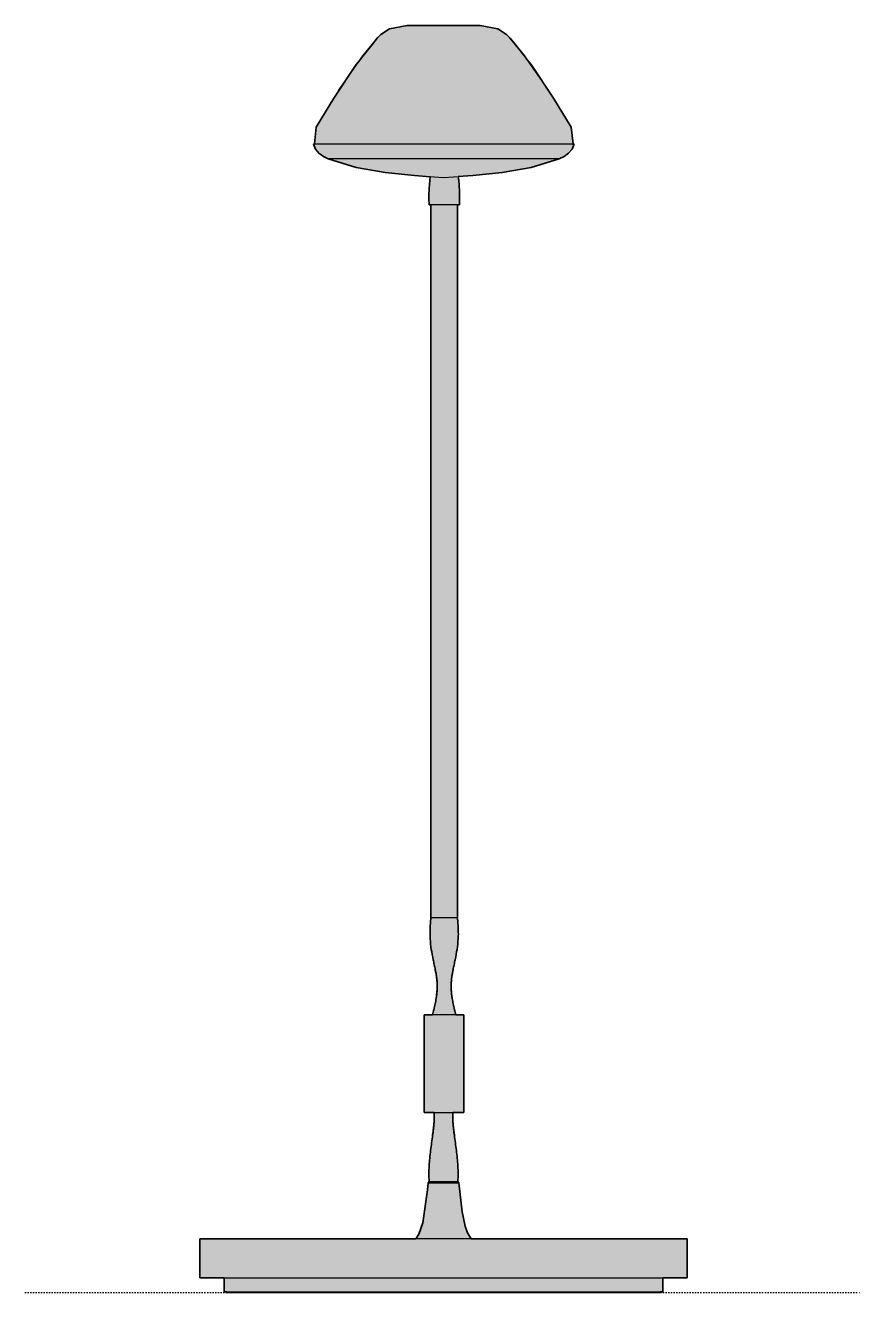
# Model space of a CAD drawing. Header units: millimetres. Extents: x 0 to 1175, y -694 to 520.
# Drawn here: x 0 to 343, y 0 to 520 of the extents above; entities that cross this region are included whole.
import ezdxf

# ---------------------------------------------------------------- set-up
doc = ezdxf.new("R2010")
doc.units = ezdxf.units.MM
doc.linetypes.add('Dots', pattern=[1, 0, -1])
doc.layers.add('Blocks', color=7, linetype='Continuous')
doc.layers.add('Blocks$Fill', color=7, linetype='Continuous', true_color=0xffffff)
for name, color, linetype, lineweight, true_color in [('Blocks$Inner', 7, 'Continuous', 25, 0x007f00), ('Blocks$Outline', 7, 'Continuous', 35, 0xff3f3f), ('Groud', 7, 'Dots', 25, 0x243775)]:
    doc.layers.add(name, color=color, linetype=linetype, lineweight=lineweight, true_color=true_color)

# ---------------------------------------------------------------- blocks, each defined once
blk = doc.blocks.new('AQ01 Table Lamp Front')
at = {"layer": 'Blocks$Fill'}
blk.add_hatch(color=256, dxfattribs=at).paths.add_polyline_path([(271.55, 22.1), (271.55, 6.1), (261.56, 6.1), (261.56, 0.4), (260.55, 0.4), (260.55, 0), (82.55, 0), (82.55, 0.4), (81.54, 0.4), (81.54, 6.1), (71.55, 6.1), (71.55, 22.1), (160.15, 22.1), (161.39, 24.01), (163.07, 28.6), (165.05, 42.15), (165.3, 45.1), (165.65, 45.65), (165.59, 47.24), (165.57, 48.84), (165.59, 50.43), (165.65, 52.03), (165.76, 53.62), (165.9, 55.21), (166.26, 58.38), (167.58, 68.67), (167.66, 69.47), (167.72, 70.26), (167.75, 71.06), (167.76, 73.99), (163.63, 73.99), (163.63, 113.99), (167.01, 113.99), (167.32, 115.05), (167.6, 116.12), (167.89, 117.33), (168.15, 118.55), (168.35, 119.65), (168.53, 120.76), (168.64, 121.38), (168.73, 122.01), (168.8, 122.65), (168.87, 123.28), (168.91, 123.92), (168.95, 124.56), (168.97, 125.2), (168.97, 125.84), (168.96, 126.49), (168.94, 127.13), (168.9, 127.77), (168.84, 128.4), (168.78, 129.04), (168.69, 129.67), (168.6, 130.3), (168.49, 130.93), (166.91, 138.74), (166.55, 140.88), (166.4, 141.95), (166.27, 143.03), (166.17, 144.11), (166.09, 145.2), (166.05, 145.75), (166.03, 146.35), (166.03, 147.06), (166.04, 147.91), (166.13, 150.3), (166.33, 153.91), (166.33, 446.41), (165.65, 446.41), (165.59, 448), (165.57, 449.6), (165.59, 451.2), (165.65, 452.79), (165.76, 454.38), (165.9, 455.97), (166.11, 457.95), (159.63, 458.38), (147.64, 459.73), (135.75, 461.69), (124.26, 465.24), (122.27, 466.27), (120.46, 467.6), (118.98, 469.27), (118.17, 471.35), (118.76, 471.35), (118.57, 471.51), (119.33, 478.33), (126.53, 490.25), (135.78, 503.94), (137.38, 505.98), (138.48, 507.56), (141.54, 511.3), (144.37, 514.78), (145.88, 516.36), (149.41, 518.7), (156.6, 520.07), (186.66, 520.07), (193.86, 518.7), (197.39, 516.36), (198.9, 514.78), (201.73, 511.3), (204.78, 507.56), (205.89, 505.98), (207.49, 503.94), (216.74, 490.25), (223.94, 478.33), (224.7, 471.51), (224.51, 471.35), (225.1, 471.35), (224.29, 469.27), (222.81, 467.6), (221, 466.27), (219.01, 465.24), (207.52, 461.69), (195.63, 459.73), (183.64, 458.38), (177.63, 457.98), (177.85, 455.97), (177.99, 454.38), (178.09, 452.79), (178.15, 451.2), (178.17, 449.6), (178.15, 448), (178.09, 446.41), (177.33, 446.41), (177.33, 153.91), (177.54, 150.3), (177.63, 147.91), (177.64, 147.06), (177.64, 146.35), (177.61, 145.75), (177.58, 145.2), (177.5, 144.11), (177.4, 143.03), (177.27, 141.95), (177.12, 140.88), (176.75, 138.74), (175.18, 130.93), (175.07, 130.3), (174.97, 129.67), (174.89, 129.04), (174.82, 128.4), (174.77, 127.77), (174.73, 127.13), (174.71, 126.49), (174.7, 125.84), (174.7, 125.2), (174.72, 124.56), (174.76, 123.92), (174.8, 123.28), (174.87, 122.65), (174.94, 122.01), (175.03, 121.38), (175.14, 120.76), (175.32, 119.65), (175.52, 118.55), (175.78, 117.33), (176.07, 116.12), (176.35, 115.05), (176.66, 113.99), (179.83, 113.99), (179.83, 73.99), (175.35, 73.99), (175.36, 71.06), (175.39, 70.26), (175.45, 69.47), (175.62, 67.88), (176.85, 58.38), (177.21, 55.21), (177.35, 53.62), (177.46, 52.03), (177.52, 50.43), (177.54, 48.84), (177.52, 47.24), (177.46, 45.65), (177.8, 45.1), (179.19, 33.17), (180.39, 27.29), (181.45, 24.54), (182.95, 22.1)], flags=0)
at = {"layer": 'Blocks$Inner'}
for p, q in [((219.01, 465.24), (124.26, 465.24)), ((178.09, 446.41), (165.65, 446.41)), ((166.33, 446.41), (166.33, 153.91)), ((177.33, 153.91), (177.33, 446.41)), ((166.33, 153.91), (177.33, 153.91)), ((165.65, 45.65), (177.46, 45.65))]:
    blk.add_line(p, q, dxfattribs=at)
for points in [[(224.51, 471.35), (224.7, 471.51), (223.94, 478.33), (216.74, 490.25), (207.49, 503.94), (200.9, 512.37), (198.9, 514.78), (197.39, 516.36), (193.86, 518.7), (186.66, 520.07), (156.6, 520.07), (149.41, 518.7), (145.88, 516.36), (144.37, 514.78), (142.37, 512.37), (135.78, 503.94), (126.53, 490.25), (119.33, 478.33), (118.57, 471.51), (118.76, 471.35)], [(128.52, 493.32), (138.48, 507.56), (144.6, 515.05)], [(214.75, 493.32), (204.78, 507.56), (198.67, 515.05)], [(160.15, 22.1), (161.39, 24.01), (163.07, 28.6), (165.05, 42.15), (165.3, 45.1), (171.55, 45.1), (177.8, 45.1), (179.19, 33.17), (180.39, 27.29), (181.45, 24.54), (182.95, 22.1)], [(165.65, 45.65), (165.3, 45.1)], [(177.46, 45.65), (177.8, 45.1)], [(81.54, 6.1), (81.54, 0.4), (261.56, 0.4), (261.56, 6.1)], [(82.55, 0.4), (82.55, 0), (260.55, 0), (260.55, 0.4)]]:
    blk.add_lwpolyline(points, dxfattribs=at)
for points in [[(171.63, 457.57), (183.64, 458.38), (195.63, 459.73), (207.52, 461.69), (219.01, 465.24), (221, 466.27), (222.81, 467.6), (224.29, 469.27), (225.1, 471.35), (118.17, 471.35), (118.98, 469.27), (120.46, 467.6), (122.27, 466.27), (124.26, 465.24), (135.75, 461.69), (147.64, 459.73), (159.63, 458.38)], [(163.63, 113.99), (163.63, 73.99), (179.83, 73.99), (179.83, 113.99)], [(71.55, 22.1), (71.55, 6.1), (271.55, 6.1), (271.55, 22.1)]]:
    blk.add_lwpolyline(points, close=True, dxfattribs=at)
blk.add_arc((140.74, 125.73), 28.23, 349.8622, 10.6193, dxfattribs=at)
at = {"layer": 'Blocks$Inner', "extrusion": (0, 0, -1)}
blk.add_arc((-202.93, 125.73), 28.23, 349.8622, 10.6193, dxfattribs=at)
at = {"layer": 'Blocks$Inner'}
for points, knots in [([(165.65, 446.41), (165.6, 447.47), (165.54, 449.6), (165.62, 452.79), (165.84, 455.57), (166.03, 457.29), (166.11, 457.95)], [12.4388909, 12.4388909, 12.4388909, 12.4388909, 12.550002, 12.6611131, 12.7722242, 12.8412726, 12.8412726, 12.8412726, 12.8412726]), ([(177.63, 457.98), (177.71, 457.31), (177.9, 455.59), (178.12, 452.79), (178.2, 449.6), (178.15, 447.47), (178.09, 446.41)], [-0.4034908, -0.4034908, -0.4034908, -0.4034908, -0.3333333, -0.2222222, -0.1111111, 0, 0, 0, 0]), ([(168.49, 130.93), (168.39, 131.46), (168.16, 132.66), (167.76, 134.54), (167.18, 137.32), (166.5, 140.87), (166.02, 145.2), (165.96, 148.09), (166.33, 153.91)], [9.3901281, 9.3901281, 9.3901281, 9.3901281, 9.4328306, 9.4883862, 9.5439418, 9.6550529, 9.766164, 9.8772751, 9.8772751, 9.8772751, 9.8772751]), ([(175.18, 130.93), (175.27, 131.46), (175.51, 132.66), (175.91, 134.54), (176.49, 137.32), (177.17, 140.87), (177.65, 145.2), (177.71, 148.09), (177.33, 153.91)], [9.3901281, 9.3901281, 9.3901281, 9.3901281, 9.4328306, 9.4883862, 9.5439418, 9.6550529, 9.766164, 9.8772751, 9.8772751, 9.8772751, 9.8772751]), ([(167.01, 113.99), (167.22, 114.69), (167.64, 116.2), (168.15, 118.46), (168.42, 120.02), (168.53, 120.76)], [-0.9938086, -0.9938086, -0.9938086, -0.9938086, -0.9444444, -0.8888889, -0.8387987, -0.8387987, -0.8387987, -0.8387987]), ([(176.66, 113.99), (176.45, 114.69), (176.03, 116.2), (175.52, 118.46), (175.25, 120.02), (175.14, 120.76)], [-0.9938086, -0.9938086, -0.9938086, -0.9938086, -0.9444444, -0.8888889, -0.8387987, -0.8387987, -0.8387987, -0.8387987]), ([(167.76, 73.99), (167.76, 71.5), (167.75, 71.02), (167.72, 70.26), (167.66, 69.47), (167.58, 68.67), (167.46, 67.62), (167.3, 66.3), (167.03, 64.19), (166.68, 61.55), (166.25, 58.38), (165.88, 55.21), (165.62, 52.03), (165.54, 48.84), (165.6, 46.71), (165.65, 45.65)], [-0.9117239, -0.9117239, -0.9117239, -0.9117239, -0.8888889, -0.8611111, -0.8333333, -0.8055556, -0.7777778, -0.7222222, -0.6666667, -0.5555556, -0.4444444, -0.3333333, -0.2222222, -0.1111111, 0, 0, 0, 0]), ([(175.35, 73.99), (175.35, 71.5), (175.36, 71.02), (175.39, 70.26), (175.45, 69.47), (175.53, 68.67), (175.65, 67.62), (175.81, 66.3), (176.08, 64.19), (176.43, 61.55), (176.86, 58.38), (177.23, 55.21), (177.49, 52.03), (177.57, 48.84), (177.51, 46.71), (177.46, 45.65)], [-0.9117239, -0.9117239, -0.9117239, -0.9117239, -0.8888889, -0.8611111, -0.8333333, -0.8055556, -0.7777778, -0.7222222, -0.6666667, -0.5555556, -0.4444444, -0.3333333, -0.2222222, -0.1111111, 0, 0, 0, 0])]:
    blk.add_open_spline(points, degree=3, knots=knots, dxfattribs=at)
at = {"layer": 'Blocks$Outline'}
for points in [[(144.37, 514.78), (145.88, 516.36), (149.41, 518.7), (156.6, 520.07)], [(156.6, 520.07), (186.66, 520.07)], [(186.66, 520.07), (193.86, 518.7), (197.39, 516.36), (198.9, 514.78)], [(137.38, 505.98), (138.48, 507.56), (141.54, 511.3)], [(141.54, 511.3), (142.37, 512.37), (144.37, 514.78)], [(198.9, 514.78), (200.9, 512.37), (201.73, 511.3)], [(201.73, 511.3), (204.78, 507.56), (205.89, 505.98)], [(118.76, 471.35), (118.57, 471.51), (119.33, 478.33), (126.53, 490.25), (135.78, 503.94), (137.38, 505.98)], [(205.89, 505.98), (207.49, 503.94), (216.74, 490.25), (223.94, 478.33), (224.7, 471.51), (224.51, 471.35)], [(124.26, 465.24), (122.27, 466.27), (120.46, 467.6), (118.98, 469.27), (118.17, 471.35)], [(118.17, 471.35), (118.76, 471.35)], [(225.1, 471.35), (224.29, 469.27), (222.81, 467.6), (221, 466.27), (219.01, 465.24)], [(224.51, 471.35), (225.1, 471.35)], [(166.11, 457.95), (159.63, 458.38), (147.64, 459.73), (135.75, 461.69), (124.26, 465.24)], [(219.01, 465.24), (207.52, 461.69), (195.63, 459.73), (183.64, 458.38), (177.63, 457.98)], [(166.33, 446.41), (165.65, 446.41)], [(166.33, 153.91), (166.33, 446.41)], [(178.09, 446.41), (177.33, 446.41)], [(177.33, 446.41), (177.33, 153.91)], [(163.63, 73.99), (163.63, 113.99)], [(163.63, 113.99), (167.01, 113.99)], [(176.66, 113.99), (179.83, 113.99)], [(179.83, 113.99), (179.83, 73.99)], [(167.76, 73.99), (163.63, 73.99)], [(179.83, 73.99), (175.35, 73.99)], [(160.15, 22.1), (161.39, 24.01), (163.07, 28.6), (165.05, 42.15), (165.3, 45.1)], [(165.3, 45.1), (165.65, 45.65)], [(177.46, 45.65), (177.8, 45.1)], [(177.8, 45.1), (179.19, 33.17), (180.39, 27.29), (181.45, 24.54), (182.95, 22.1)], [(71.55, 6.1), (71.55, 22.1)], [(71.55, 22.1), (160.15, 22.1)], [(182.95, 22.1), (271.55, 22.1)], [(271.55, 22.1), (271.55, 6.1)], [(81.54, 6.1), (71.55, 6.1)], [(81.54, 0.4), (81.54, 6.1)], [(271.55, 6.1), (261.56, 6.1)], [(261.56, 6.1), (261.56, 0.4)], [(82.55, 0.4), (81.54, 0.4)], [(82.55, 0), (82.55, 0.4)], [(260.55, 0), (82.55, 0)], [(261.56, 0.4), (260.55, 0.4)], [(260.55, 0.4), (260.55, 0)]]:
    blk.add_lwpolyline(points, dxfattribs=at)
for points, knots in [([(165.65, 446.41), (165.6, 447.47), (165.54, 449.6), (165.62, 452.79), (165.84, 455.57), (166.03, 457.29), (166.11, 457.95)], [0, 0, 0, 0, 0.1111111, 0.2222222, 0.3333333, 0.4023817, 0.4023817, 0.4023817, 0.4023817]), ([(177.63, 457.98), (177.71, 457.31), (177.9, 455.59), (178.12, 452.79), (178.2, 449.6), (178.15, 447.47), (178.09, 446.41)], [-0.4034908, -0.4034908, -0.4034908, -0.4034908, -0.3333333, -0.2222222, -0.1111111, 0, 0, 0, 0]), ([(168.49, 130.93), (168.39, 131.46), (168.16, 132.66), (167.76, 134.54), (167.18, 137.32), (166.5, 140.87), (166.02, 145.2), (165.96, 148.09), (166.33, 153.91)], [-0.5982581, -0.5982581, -0.5982581, -0.5982581, -0.5555556, -0.5, -0.4444444, -0.3333333, -0.2222222, -0.1111111, -0.1111111, -0.1111111, -0.1111111]), ([(177.33, 153.91), (177.71, 148.09), (177.65, 145.2), (177.17, 140.87), (176.49, 137.32), (175.91, 134.54), (175.51, 132.66), (175.27, 131.46), (175.18, 130.93)], [0.1111111, 0.1111111, 0.1111111, 0.1111111, 0.2222222, 0.3333333, 0.4444444, 0.5, 0.5555556, 0.5982581, 0.5982581, 0.5982581, 0.5982581]), ([(167.01, 113.99), (167.22, 114.7), (167.64, 116.21), (168.15, 118.46), (168.42, 120.02), (168.53, 120.76)], [-0.9937309, -0.9937309, -0.9937309, -0.9937309, -0.9444444, -0.8888889, -0.8387987, -0.8387987, -0.8387987, -0.8387987]), ([(175.14, 120.76), (175.25, 120.02), (175.52, 118.46), (176.03, 116.21), (176.45, 114.7), (176.66, 113.99)], [0.8387987, 0.8387987, 0.8387987, 0.8387987, 0.8888889, 0.9444444, 0.9937309, 0.9937309, 0.9937309, 0.9937309]), ([(165.65, 45.65), (165.6, 46.71), (165.54, 48.84), (165.62, 52.03), (165.88, 55.21), (166.25, 58.38), (166.68, 61.55), (167.03, 64.19), (167.3, 66.3), (167.46, 67.62), (167.58, 68.67), (167.66, 69.47), (167.72, 70.26), (167.75, 71.02), (167.76, 71.5), (167.76, 73.99)], [0, 0, 0, 0, 0.1111111, 0.2222222, 0.3333333, 0.4444444, 0.5555556, 0.6666667, 0.7222222, 0.7777778, 0.8055556, 0.8333333, 0.8611111, 0.8888889, 0.9117239, 0.9117239, 0.9117239, 0.9117239]), ([(175.35, 73.99), (175.35, 71.5), (175.36, 71.02), (175.39, 70.26), (175.45, 69.47), (175.53, 68.67), (175.65, 67.62), (175.81, 66.3), (176.08, 64.19), (176.43, 61.55), (176.86, 58.38), (177.23, 55.21), (177.49, 52.03), (177.57, 48.84), (177.51, 46.71), (177.46, 45.65)], [-0.9117239, -0.9117239, -0.9117239, -0.9117239, -0.8888889, -0.8611111, -0.8333333, -0.8055556, -0.7777778, -0.7222222, -0.6666667, -0.5555556, -0.4444444, -0.3333333, -0.2222222, -0.1111111, 0, 0, 0, 0])]:
    blk.add_open_spline(points, degree=3, knots=knots, dxfattribs=at)
for points in [[(168.53, 120.76), (169.44, 125.85), (168.49, 130.93)], [(175.18, 130.93), (174.23, 125.85), (175.14, 120.76)]]:
    blk.add_rational_spline(points, [1, 0.983638860307, 1], degree=2, dxfattribs=at)

msp = doc.modelspace()

# ---------------------------------------------------------------- linework, layer by layer
at = {"layer": 'Groud'}
msp.add_lwpolyline([(0, 0), (343.11, 0)], dxfattribs=at)

# ---------------------------------------------------------------- block references
at = {"layer": 'Blocks'}
msp.add_blockref('AQ01 Table Lamp Front', (0, 0), dxfattribs=at)

doc.saveas('drawing.dxf')
